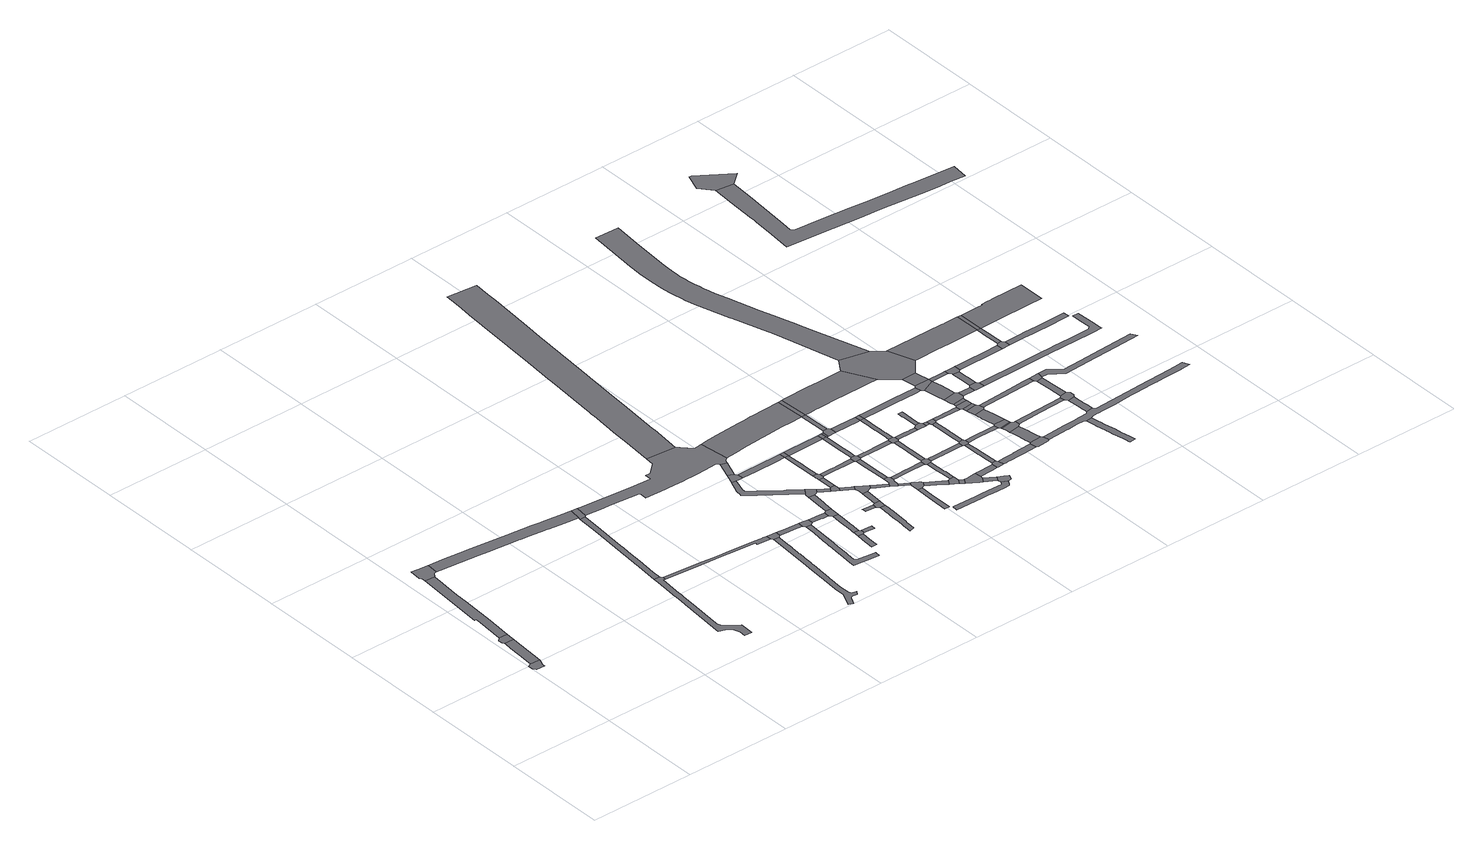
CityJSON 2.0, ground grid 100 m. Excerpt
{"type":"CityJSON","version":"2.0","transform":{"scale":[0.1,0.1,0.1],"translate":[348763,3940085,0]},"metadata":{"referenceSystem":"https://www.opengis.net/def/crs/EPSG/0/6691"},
"CityObjects":{
"road1":{"type":"Road","geometry":[{"type":"MultiSurface","lod":"1","boundaries":[[[0,1,2,3,4,5,6,7]]]}]},
"road2":{"type":"Road","attributes":{"RoadStructureAttribute.sectionType":"1"},"geometry":[{"type":"MultiSurface","lod":"1","boundaries":[[[8,9,10,11,12,13,14,3,2]]]}]},
"road3":{"type":"Road","geometry":[{"type":"MultiSurface","lod":"1","boundaries":[[[15,10,9,16,17,18]]]}]},
"road4":{"type":"Road","attributes":{"RoadStructureAttribute.sectionType":"1"},"geometry":[{"type":"MultiSurface","lod":"1","boundaries":[[[19,20,21,22,17,16,23,24,25,26,27,28]]]}]},
"road5":{"type":"Road","geometry":[{"type":"MultiSurface","lod":"1","boundaries":[[[29,30,31,32,33,34,35,36,19,28]]]}]},
"road6":{"type":"Road","attributes":{"RoadStructureAttribute.sectionType":"1"},"geometry":[{"type":"MultiSurface","lod":"1","boundaries":[[[30,37,38,39,40,41,42,43,44,45,46,47,48,49,50,51,52,53,54,55,56,57,58,59,60,61,62,31]]]}]},
"road7":{"type":"Road","geometry":[{"type":"MultiSurface","lod":"1","boundaries":[[[63,64,65,66,67,68,69,70,71,72,73,74,75,76,77,78,79,80,81,82,83,84,85,86,87,88,89,90,91,92,93,94]]]}]},
"road8":{"type":"Road","attributes":{"RoadStructureAttribute.sectionType":"1"},"geometry":[{"type":"MultiSurface","lod":"1","boundaries":[[[95,96,97,98,99,100,64,63,101,102,103,104,105,106,107,108]]]}]},
"road9":{"type":"Road","geometry":[{"type":"MultiSurface","lod":"1","boundaries":[[[109,110,50,49,95,108]]]}]},
"road10":{"type":"Road","attributes":{"RoadStructureAttribute.sectionType":"1"},"geometry":[{"type":"MultiSurface","lod":"1","boundaries":[[[93,111,112,113,114,115,116,117,118,119,120,121,122,123,124,125,126,127,94]]]}]},
"road11":{"type":"Road","attributes":{"RoadStructureAttribute.sectionType":"1"},"geometry":[{"type":"MultiSurface","lod":"1","boundaries":[[[128,129,130,131,132,133,134,135,136,137,138,139,140,141,142,143,144,145,146,147,148,149,150,151,152,153,154,155,156,157,158,159,160,161,162,163,164,165,166,167,168,169,170,171,172,173,174,175,176,177]]]}]},
"road12":{"type":"Road","geometry":[{"type":"MultiSurface","lod":"1","boundaries":[[[178,120,119,128,177,179]]]}]},
"road13":{"type":"Road","geometry":[{"type":"MultiSurface","lod":"1","boundaries":[[[180,181,182,183,184,185,186,187,188,189,190,191,192,110,109,193,194,195,196,197,198,199,200,201,202,203,204,205,206,207,208,209,210,211,212,213,214]]]}]},
"road14":{"type":"Road","attributes":{"RoadStructureAttribute.sectionType":"1"},"geometry":[{"type":"MultiSurface","lod":"1","boundaries":[[[215,216,217,218,219,178,179]]]}]},
"road15":{"type":"Road","attributes":{"RoadStructureAttribute.sectionType":"1"},"geometry":[{"type":"MultiSurface","lod":"1","boundaries":[[[220,221,222,223,224,225,226,227,228,229,230,231,232,233,234,235,236,237,238,239,240,241,242,243,244,245,246,247,248,249,250]]]}]},
"road16":{"type":"Road","geometry":[{"type":"MultiSurface","lod":"1","boundaries":[[[251,218,217,252,232,231,253,254]]]}]},
"road17":{"type":"Road","attributes":{"RoadStructureAttribute.sectionType":"1"},"geometry":[{"type":"MultiSurface","lod":"1","boundaries":[[[255,256,257,258,259,260,261]]]}]},
"road18":{"type":"Road","attributes":{"RoadStructureAttribute.sectionType":"1"},"geometry":[{"type":"MultiSurface","lod":"1","boundaries":[[[253,262,263,264,265,266,254]]]}]},
"road19":{"type":"Road","geometry":[{"type":"MultiSurface","lod":"1","boundaries":[[[267,268,269,270,258,257,271]]]}]},
"road20":{"type":"Road","attributes":{"RoadStructureAttribute.sectionType":"1"},"geometry":[{"type":"MultiSurface","lod":"1","boundaries":[[[272,273,274,275,270,269,276,277,278,279,280]]]}]},
"road21":{"type":"Road","attributes":{"RoadStructureAttribute.sectionType":"1"},"geometry":[{"type":"MultiSurface","lod":"1","boundaries":[[[281,282,267,271]]]}]},
"road22":{"type":"Road","geometry":[{"type":"MultiSurface","lod":"1","boundaries":[[[283,284,285,286,287,288,289]]]}]},
"road23":{"type":"Road","geometry":[{"type":"MultiSurface","lod":"1","boundaries":[[[290,291,292,293,294,265,264,272,280]]]}]},
"road24":{"type":"Road","attributes":{"RoadStructureAttribute.sectionType":"1"},"geometry":[{"type":"MultiSurface","lod":"1","boundaries":[[[295,296,297,298,299,300,301,302,303,304,305,306,307,308,309,310,311,312,313,314,315,284,283]]]}]},
"road25":{"type":"Road","attributes":{"RoadStructureAttribute.sectionType":"1"},"geometry":[{"type":"MultiSurface","lod":"1","boundaries":[[[210,289,288,211]]]}]},
"road26":{"type":"Road","attributes":{"RoadStructureAttribute.sectionType":"1"},"geometry":[{"type":"MultiSurface","lod":"1","boundaries":[[[316,317,318,319,320,294,293]]]}]},
"road27":{"type":"Road","geometry":[{"type":"MultiSurface","lod":"1","boundaries":[[[321,322,323,307,306,324,319,318,325,326]]]}]},
"road28":{"type":"Road","attributes":{"RoadStructureAttribute.sectionType":"1"},"geometry":[{"type":"MultiSurface","lod":"1","boundaries":[[[327,328,329,330,331,332,333]]]}]},
"road29":{"type":"Road","attributes":{"RoadStructureAttribute.sectionType":"1"},"geometry":[{"type":"MultiSurface","lod":"1","boundaries":[[[334,335,336,337,338,339,340,341,342,343,344,345,346,347,348,349,350,351,352]]]}]},
"road30":{"type":"Road","attributes":{"RoadStructureAttribute.sectionType":"1"},"geometry":[{"type":"MultiSurface","lod":"1","boundaries":[[[353,354,355,321,326]]]}]},
"road31":{"type":"Road","attributes":{"RoadStructureAttribute.sectionType":"1"},"geometry":[{"type":"MultiSurface","lod":"1","boundaries":[[[356,357,358,359,360,287,286,361,362,363]]]}]},
"road32":{"type":"Road","geometry":[{"type":"MultiSurface","lod":"1","boundaries":[[[364,354,353,365,366,367,368,369,370]]]}]},
"road33":{"type":"Road","geometry":[{"type":"MultiSurface","lod":"1","boundaries":[[[351,371,372,373,333,332,352]]]}]},
"road34":{"type":"Road","attributes":{"RoadStructureAttribute.sectionType":"1"},"geometry":[{"type":"MultiSurface","lod":"1","boundaries":[[[374,375,376,364,370]]]}]},
"road35":{"type":"Road","attributes":{"RoadStructureAttribute.sectionType":"1"},"geometry":[{"type":"MultiSurface","lod":"1","boundaries":[[[377,367,366,378,379,380]]]}]},
"road36":{"type":"Road","attributes":{"RoadStructureAttribute.sectionType":"1"},"geometry":[{"type":"MultiSurface","lod":"1","boundaries":[[[381,382,383,373,372,384]]]}]},
"road37":{"type":"Road","geometry":[{"type":"MultiSurface","lod":"1","boundaries":[[[385,386,387,388,375,374,389,390,391]]]}]},
"road38":{"type":"Road","attributes":{"RoadStructureAttribute.sectionType":"1"},"geometry":[{"type":"MultiSurface","lod":"1","boundaries":[[[363,392,393,394,386,385,395,396,397,398]]]}]},
"road39":{"type":"Road","geometry":[{"type":"MultiSurface","lod":"1","boundaries":[[[399,400,401,380,379,402,403,381,384]]]}]},
"road40":{"type":"Road","geometry":[{"type":"MultiSurface","lod":"1","boundaries":[[[404,356,363,398,405]]]}]},
"road41":{"type":"Road","attributes":{"RoadStructureAttribute.sectionType":"1"},"geometry":[{"type":"MultiSurface","lod":"1","boundaries":[[[183,406,407,408,409,410,411,412,413,414,415,416,417,418,419,420,421,422,423,424,425,426,427,428,429,430,431,432,433,434,184]]]}]},
"road42":{"type":"Road","attributes":{"RoadStructureAttribute.sectionType":"1"},"geometry":[{"type":"MultiSurface","lod":"1","boundaries":[[[435,436,437,438,400,399]]]}]},
"road43":{"type":"Road","attributes":{"RoadStructureAttribute.sectionType":"1"},"geometry":[{"type":"MultiSurface","lod":"1","boundaries":[[[390,439,440,441,442,443,444,445,446,447,448,391]]]}]},
"road44":{"type":"Road","geometry":[{"type":"MultiSurface","lod":"1","boundaries":[[[449,450,451,452,453,454,455,456,437,436]]]}]},
"road45":{"type":"Road","attributes":{"RoadStructureAttribute.sectionType":"1"},"geometry":[{"type":"MultiSurface","lod":"1","boundaries":[[[457,458,459,460,461,462,463,464,465]]]}]},
"road46":{"type":"Road","attributes":{"RoadStructureAttribute.sectionType":"1"},"geometry":[{"type":"MultiSurface","lod":"1","boundaries":[[[466,467,468,469,470,471,472,473,474,475,476,477,478,479,480,481,180,214]]]}]},
"road47":{"type":"Road","attributes":{"RoadStructureAttribute.sectionType":"1"},"geometry":[{"type":"MultiSurface","lod":"1","boundaries":[[[482,483,450,449,484]]]}]},
"road48":{"type":"Road","attributes":{"RoadStructureAttribute.sectionType":"1"},"geometry":[{"type":"MultiSurface","lod":"1","boundaries":[[[485,486,487,405,398,488,489,490,491]]]}]},
"road49":{"type":"Road","attributes":{"RoadStructureAttribute.sectionType":"1"},"geometry":[{"type":"MultiSurface","lod":"1","boundaries":[[[454,492,493,494,495,496,497,498,499,500,501,455]]]}]},
"road50":{"type":"Road","geometry":[{"type":"MultiSurface","lod":"1","boundaries":[[[502,503,504,505,506,507,508,509,482,484,510,457,465]]]}]},
"road51":{"type":"Road","geometry":[{"type":"MultiSurface","lod":"1","boundaries":[[[444,511,496,495,512,513,514,515,516,445]]]}]},
"road52":{"type":"Road","attributes":{"RoadStructureAttribute.sectionType":"1"},"geometry":[{"type":"MultiSurface","lod":"1","boundaries":[[[517,518,519,516,515,520,521,522,523,524,525]]]}]},
"road53":{"type":"Road","attributes":{"RoadStructureAttribute.sectionType":"1"},"geometry":[{"type":"MultiSurface","lod":"1","boundaries":[[[526,527,503,502,528,529]]]}]},
"road54":{"type":"Road","attributes":{"RoadStructureAttribute.sectionType":"1"},"geometry":[{"type":"MultiSurface","lod":"1","boundaries":[[[530,531,532,533,534,535,453,452,536,537,538,539,540,541,542]]]}]},
"road55":{"type":"Road","geometry":[{"type":"MultiSurface","lod":"1","boundaries":[[[524,543,485,491,525]]]}]},
"road56":{"type":"Road","attributes":{"RoadStructureAttribute.sectionType":"1"},"geometry":[{"type":"MultiSurface","lod":"1","boundaries":[[[544,545,546,547,548,549,550,551,552,553,554,555,556,557,558]]]}]},
"road57":{"type":"Road","attributes":{"RoadStructureAttribute.sectionType":"1"},"geometry":[{"type":"MultiSurface","lod":"1","boundaries":[[[559,560,543,524]]]}]},
"road58":{"type":"Road","geometry":[{"type":"MultiSurface","lod":"1","boundaries":[[[561,562,563,564,526,529,565]]]}]},
"road59":{"type":"Road","attributes":{"RoadStructureAttribute.sectionType":"1"},"geometry":[{"type":"MultiSurface","lod":"1","boundaries":[[[566,567,568,513,512,569,570,571,572,573]]]}]},
"road60":{"type":"Road","attributes":{"RoadStructureAttribute.sectionType":"1"},"geometry":[{"type":"MultiSurface","lod":"1","boundaries":[[[574,575,576,577,578,561,565]]]}]},
"road61":{"type":"Road","geometry":[{"type":"MultiSurface","lod":"1","boundaries":[[[560,559,579,580,581,582]]]}]},
"road62":{"type":"Road","attributes":{"RoadStructureAttribute.sectionType":"1"},"geometry":[{"type":"MultiSurface","lod":"1","boundaries":[[[583,584,585,586,587,588,589,590,591,592,593,564,563]]]}]},
"road63":{"type":"Road","attributes":{"RoadStructureAttribute.sectionType":"1"},"geometry":[{"type":"MultiSurface","lod":"1","boundaries":[[[581,594,595,474,596,597,582]]]}]},
"road64":{"type":"Road","geometry":[{"type":"MultiSurface","lod":"1","boundaries":[[[598,599,600,601,602,603,604,577,576,605,606,607,608,609]]]}]},
"road65":{"type":"Road","geometry":[{"type":"MultiSurface","lod":"1","boundaries":[[[610,611,530,542,590,589,612,613]]]}]},
"road66":{"type":"Road","geometry":[{"type":"MultiSurface","lod":"1","boundaries":[[[614,475,474,595,615]]]}]},
"road67":{"type":"Road","attributes":{"RoadStructureAttribute.sectionType":"1"},"geometry":[{"type":"MultiSurface","lod":"1","boundaries":[[[616,617,618,619,611,610,620,621,622,623,624,625]]]}]},
"road68":{"type":"Road","attributes":{"RoadStructureAttribute.sectionType":"1"},"geometry":[{"type":"MultiSurface","lod":"1","boundaries":[[[608,626,627,609]]]}]},
"road69":{"type":"Road","attributes":{"RoadStructureAttribute.sectionType":"1"},"geometry":[{"type":"MultiSurface","lod":"1","boundaries":[[[628,629,580,579,630,631,632]]]}]},
"road70":{"type":"Road","geometry":[{"type":"MultiSurface","lod":"1","boundaries":[[[625,624,633,634,635,636,637,638,566,573]]]}]},
"road71":{"type":"Road","geometry":[{"type":"MultiSurface","lod":"1","boundaries":[[[639,627,626,544,558,640,641,642,643,644,645,646,647,648,649,650,651]]]}]},
"road72":{"type":"Road","attributes":{"RoadStructureAttribute.sectionType":"1"},"geometry":[{"type":"MultiSurface","lod":"1","boundaries":[[[652,653,654,655,599,598,656,657]]]}]},
"road73":{"type":"Road","attributes":{"RoadStructureAttribute.sectionType":"1"},"geometry":[{"type":"MultiSurface","lod":"1","boundaries":[[[636,658,659,660,661,662,663,631,664,665,666,667,668,669,670,637]]]}]},
"road74":{"type":"Road","attributes":{"RoadStructureAttribute.sectionType":"1"},"geometry":[{"type":"MultiSurface","lod":"1","boundaries":[[[612,671,672,673,674,675,676,677,678,679,680,681,682,683,684,685,613]]]}]},
"road75":{"type":"Road","geometry":[{"type":"MultiSurface","lod":"1","boundaries":[[[663,686,687,632,631]]]}]},
"road76":{"type":"Road","attributes":{"RoadStructureAttribute.sectionType":"1"},"geometry":[{"type":"MultiSurface","lod":"1","boundaries":[[[634,688,689,690,691,692,693,694,695,635]]]}]},
"road77":{"type":"Road","geometry":[{"type":"MultiSurface","lod":"1","boundaries":[[[696,697,698,699,700,701,652,657]]]}]},
"road78":{"type":"Road","attributes":{"RoadStructureAttribute.sectionType":"1"},"geometry":[{"type":"MultiSurface","lod":"1","boundaries":[[[702,703,704,705,706,707,708,709,710,711,700,699]]]}]},
"road79":{"type":"Road","geometry":[{"type":"MultiSurface","lod":"1","boundaries":[[[712,713,714,715,679,678,716,706,705,717]]]}]},
"road80":{"type":"Road","geometry":[{"type":"MultiSurface","lod":"1","boundaries":[[[718,719,720,692,691,721]]]}]},
"road81":{"type":"Road","attributes":{"RoadStructureAttribute.sectionType":"1"},"geometry":[{"type":"MultiSurface","lod":"1","boundaries":[[[722,723,724,725,614,615,726,727,728,729,730,731,732]]]}]},
"road82":{"type":"Road","attributes":{"RoadStructureAttribute.sectionType":"1"},"geometry":[{"type":"MultiSurface","lod":"1","boundaries":[[[733,734,735,736,737,738,739,720,719]]]}]},
"road83":{"type":"Road","attributes":{"RoadStructureAttribute.sectionType":"1"},"geometry":[{"type":"MultiSurface","lod":"1","boundaries":[[[714,740,741,742,743,744,745,746,747,748,749,750,751,752,753,754,715]]]}]},
"road84":{"type":"Road","attributes":{"RoadStructureAttribute.sectionType":"1"},"geometry":[{"type":"MultiSurface","lod":"1","boundaries":[[[755,718,721,756,757]]]}]},
"road85":{"type":"Road","attributes":{"RoadStructureAttribute.sectionType":"1"},"geometry":[{"type":"MultiSurface","lod":"1","boundaries":[[[697,758,759,760,761,762,763,764,765,766,767,768,698]]]}]},
"road86":{"type":"Road","geometry":[{"type":"MultiSurface","lod":"1","boundaries":[[[769,746,745,770,771,772,773,774,755,757]]]}]},
"road87":{"type":"Road","attributes":{"RoadStructureAttribute.sectionType":"1"},"geometry":[{"type":"MultiSurface","lod":"1","boundaries":[[[775,776,777,778,779,780,686,663,781,782,783,784]]]}]},
"road88":{"type":"Road","attributes":{"RoadStructureAttribute.sectionType":"1"},"geometry":[{"type":"MultiSurface","lod":"1","boundaries":[[[785,786,787,788,789,790,791,792,793,794,795,712,717]]]}]},
"road89":{"type":"Road","attributes":{"RoadStructureAttribute.sectionType":"1"},"geometry":[{"type":"MultiSurface","lod":"1","boundaries":[[[796,797,798,799,800,801,802,803,804,805,806,771,770]]]}]},
"road90":{"type":"Road","geometry":[{"type":"MultiSurface","lod":"1","boundaries":[[[807,808,809,810,764,763,811,812,813]]]}]},
"road91":{"type":"Road","attributes":{"RoadStructureAttribute.sectionType":"1"},"geometry":[{"type":"MultiSurface","lod":"1","boundaries":[[[809,814,815,816,817,818,819,820,821,822,823,824,825,826,810]]]}]},
"road92":{"type":"Road","geometry":[{"type":"MultiSurface","lod":"1","boundaries":[[[791,790,827,828,829,830]]]}]},
"road93":{"type":"Road","attributes":{"RoadStructureAttribute.sectionType":"1"},"geometry":[{"type":"MultiSurface","lod":"1","boundaries":[[[828,827,831,832]]]}]},
"road94":{"type":"Road","geometry":[{"type":"MultiSurface","lod":"1","boundaries":[[[831,833,818,817,834,835,836,837,832]]]}]},
"road95":{"type":"Road","attributes":{"RoadStructureAttribute.sectionType":"1"},"geometry":[{"type":"MultiSurface","lod":"1","boundaries":[[[838,839,840,830,829,841,842,843]]]}]},
"road96":{"type":"Road","geometry":[{"type":"MultiSurface","lod":"1","boundaries":[[[842,844,845,846,847,843]]]}]},
"road97":{"type":"Road","attributes":{"RoadStructureAttribute.sectionType":"1"},"geometry":[{"type":"MultiSurface","lod":"1","boundaries":[[[848,849,800,799,850,851,852]]]}]},
"road98":{"type":"Road","geometry":[{"type":"MultiSurface","lod":"1","boundaries":[[[851,847,846,852]]]}]},
"road99":{"type":"Road","attributes":{"RoadStructureAttribute.sectionType":"1"},"geometry":[{"type":"MultiSurface","lod":"1","boundaries":[[[848,853,854,849]]]}]},
"road100":{"type":"Road","geometry":[{"type":"MultiSurface","lod":"1","boundaries":[[[855,856,857,858,859,854,853,860]]]}]},
"road101":{"type":"Road","attributes":{"RoadStructureAttribute.sectionType":"1"},"geometry":[{"type":"MultiSurface","lod":"1","boundaries":[[[861,862,858,857,863,864,865,866]]]}]},
"road102":{"type":"Road","geometry":[{"type":"MultiSurface","lod":"1","boundaries":[[[861,866,867,868,775,784]]]}]},
"road103":{"type":"Road","geometry":[{"type":"MultiSurface","lod":"1","boundaries":[[[869,870,871,872,873,874,875,722,732]]]}]},
"road104":{"type":"Road","attributes":{"RoadStructureAttribute.sectionType":"1"},"geometry":[{"type":"MultiSurface","lod":"1","boundaries":[[[876,868,867,877,870,869]]]}]},
"road105":{"type":"Road","attributes":{"RoadStructureAttribute.sectionType":"1"},"geometry":[{"type":"MultiSurface","lod":"1","boundaries":[[[878,879,880,855,860]]]}]},
"road106":{"type":"Road","attributes":{"RoadStructureAttribute.sectionType":"1"},"geometry":[{"type":"MultiSurface","lod":"1","boundaries":[[[881,882,883,867,866]]]}]},
"road107":{"type":"Road","attributes":{"RoadStructureAttribute.sectionType":"1"},"geometry":[{"type":"MultiSurface","lod":"1","boundaries":[[[884,835,834,885,886,887]]]}]},
"road108":{"type":"Road","attributes":{"RoadStructureAttribute.sectionType":"1"},"geometry":[{"type":"MultiSurface","lod":"1","boundaries":[[[888,889,890,891,892,893,894,895,896,897,898,899,900,901,902,903,904,905,906,907,908,875,874,909,910,911,912,913,914,915,916,917,918,919,920,921,922,923,924,925,926,927,928,929,930,931,932,933,934,935,936,937,938,939]]]}]},
"road109":{"type":"Road","geometry":[{"type":"MultiSurface","lod":"1","boundaries":[[[940,941,879,878,942,943,944]]]}]},
"road110":{"type":"Road","attributes":{"RoadStructureAttribute.sectionType":"1"},"geometry":[{"type":"MultiSurface","lod":"1","boundaries":[[[945,941,940,946,947,948,949]]]}]},
"road111":{"type":"Road","attributes":{"RoadStructureAttribute.sectionType":"1"},"geometry":[{"type":"MultiSurface","lod":"1","boundaries":[[[950,951,952,953,954,955,956,957,845,844]]]}]},
"road112":{"type":"Road","attributes":{"RoadStructureAttribute.sectionType":"1"},"geometry":[{"type":"MultiSurface","lod":"1","boundaries":[[[958,959,960,961,962,963,964,965,966,967,968,969,970,971,972,973,974,975,976,977,978,979,980,981,982,983,984,985]]]}]},
"road113":{"type":"Road","geometry":[{"type":"MultiSurface","lod":"1","boundaries":[[[948,986,987,988,989,882,881,990,949]]]}]},
"road114":{"type":"Road","geometry":[{"type":"MultiSurface","lod":"1","boundaries":[[[991,992,993,994,995,996,997,998,999]]]}]},
"road115":{"type":"Road","geometry":[{"type":"MultiSurface","lod":"1","boundaries":[[[887,886,994,993,1000,1001,1002,1003,1004,1005]]]}]},
"road116":{"type":"Road","attributes":{"RoadStructureAttribute.sectionType":"1"},"geometry":[{"type":"MultiSurface","lod":"1","boundaries":[[[1006,1007,1008,1009,1010,1005,1004]]]}]},
"road117":{"type":"Road","attributes":{"RoadStructureAttribute.sectionType":"1"},"geometry":[{"type":"MultiSurface","lod":"1","boundaries":[[[1011,1012,1013,1014,872,871,1015,1016,1017,1018]]]}]},
"road118":{"type":"Road","attributes":{"RoadStructureAttribute.sectionType":"1"},"geometry":[{"type":"MultiSurface","lod":"1","boundaries":[[[1019,1020,1021,987,986,1022,1023,1024]]]}]},
"road119":{"type":"Road","geometry":[{"type":"MultiSurface","lod":"1","boundaries":[[[1025,954,953,1009,1008,1026]]]}]},
"road120":{"type":"Road","attributes":{"RoadStructureAttribute.sectionType":"1"},"geometry":[{"type":"MultiSurface","lod":"1","boundaries":[[[998,1027,1028,1029,1030,1031,1032,1033,807,813,1034,1035,1036,1037,1038,1039,1040,958,985,1041,1042,1043,1044,1045,1046,1047,1048,1049,1050,1051,1052,1053,1054,1055,1056,1057,1058,1059,1060,1061,1062,1063,1064,1065,1066,1067,999]]]}]},
"road121":{"type":"Road","geometry":[{"type":"MultiSurface","lod":"1","boundaries":[[[1068,1069,1024,1023,1070,1071]]]}]},
"road122":{"type":"Road","attributes":{"RoadStructureAttribute.sectionType":"1"},"geometry":[{"type":"MultiSurface","lod":"1","boundaries":[[[1018,1072,1073,1069,1068,1074,1075,1076]]]}]},
"road123":{"type":"Road","attributes":{"RoadStructureAttribute.sectionType":"1"},"geometry":[{"type":"MultiSurface","lod":"1","boundaries":[[[943,1077,1078,1079,1080,1081,1082,1083,1084,1085,1086,1087,1088,1089,1090,1091,1092,1093,1094,1095,1096,1097,1098,1099,1100,1101,1102,944]]]}]},
"road124":{"type":"Road","geometry":[{"type":"MultiSurface","lod":"1","boundaries":[[[1011,1018,1076,1103]]]}]},
"road125":{"type":"Road","attributes":{"RoadStructureAttribute.sectionType":"1"},"geometry":[{"type":"MultiSurface","lod":"1","boundaries":[[[1104,1105,1106,1107,1108,1109,1110,1111,1112,1113,1114,1025,1026]]]}]},
"road126":{"type":"Road","attributes":{"RoadStructureAttribute.sectionType":"1"},"geometry":[{"type":"MultiSurface","lod":"1","boundaries":[[[1070,1115,1116,1117,1118,1119,1120,1121,1122,1123,1124,1071]]]}]},
"road127":{"type":"Road","attributes":{"RoadStructureAttribute.sectionType":"1"},"geometry":[{"type":"MultiSurface","lod":"1","boundaries":[[[1125,1126,1127,1128,1129,1130,1131,1103,1076,1132,1133,1134,1135,1136]]]}]},
"road128":{"type":"Road","geometry":[{"type":"MultiSurface","lod":"1","boundaries":[[[1137,1138,1139,1140,1141,1142]]]}]},
"road129":{"type":"Road","attributes":{"RoadStructureAttribute.sectionType":"1"},"geometry":[{"type":"MultiSurface","lod":"1","boundaries":[[[1143,1144,1145,1146,1147,1148,1149,1150,1151,1152,1153,1154,1155,1156,1157,1158,1159,1160,1161,1162,1163,1164,1165,1166,1167,1168,1169,1170,1171,1172,1173,1140,1139]]]}]}
},
"vertices":[
[107,950,0],[115,967,0],[129,1010,0],[37,1014,0],[6,998,0],[4,948,0],[23,924,0],[105,918,0],
[158,1361,0],[158,1364,0],[68,1372,0],[66,1353,0],[61,1286,0],[46,1112,0],[41,1065,0],
[55,1385,0],[165,1453,0],[85,1459,0],[52,1427,0],
[148,2453,0],[92,1774,0],[112,1774,0],[108,1722,0],[185,1691,0],[213,2025,0],[217,2141,0],[240,2414,0],[242,2437,0],[243,2445,0],
[276,2490,0],[300,2494,0],[311,2605,0],[309,2605,0],[215,2615,0],[147,2622,0],[135,2508,0],[151,2489,0],
[338,2490,0],[706,2451,0],[811,2439,0],[908,2429,0],[1034,2415,0],[1107,2408,0],[1111,2407,0],[1196,2399,0],[1302,2386,0],[1363,2377,0],[1383,2374,0],[1522,2357,0],[1660,2341,0],[1679,2454,0],[1663,2455,0],[1601,2462,0],[1474,2477,0],[1398,2485,0],[1373,2488,0],[1306,2499,0],[1069,2526,0],[881,2548,0],[688,2567,0],[678,2568,0],[452,2591,0],[360,2600,0],
[1616,1285,0],[1565,1289,0],[1561,1238,0],[1546,1075,0],[1541,1024,0],[1537,979,0],[1530,910,0],[1525,857,0],[1486,465,0],[1482,415,0],[1480,395,0],[1555,371,0],[1586,347,0],[1596,317,0],[1609,279,0],[1605,219,0],[1679,215,0],[1686,347,0],[1667,350,0],[1647,367,0],[1590,414,0],[1554,444,0],[1539,482,0],[1541,503,0],[1575,853,0],[1585,956,0],[1587,978,0],[1594,1050,0],[1595,1062,0],[1612,1234,0],[1632,1232,0],[1635,1262,0],
[1659,2319,0],[1639,2106,0],[1616,1833,0],[1591,1567,0],[1590,1554,0],[1589,1541,0],[1617,1303,0],[1624,1378,0],[1641,1563,0],[1652,1684,0],[1661,1784,0],[1665,1828,0],[1690,2100,0],[1710,2315,0],
[1727,2335,0],[1738,2448,0],
[1983,1202,0],[2208,1182,0],[2247,1179,0],[2258,1178,0],[2514,1156,0],[2512,1134,0],[2524,1133,0],[2632,1124,0],[2639,1123,0],[2644,1173,0],[2608,1176,0],[2593,1177,0],[2529,1184,0],[2260,1207,0],[2216,1211,0],[2156,1216,0],[1986,1231,0],
[2658,1102,0],[2655,1075,0],[2640,899,0],[2628,763,0],[2619,656,0],[2611,570,0],[2599,430,0],[2599,422,0],[2596,402,0],[2581,253,0],[2582,154,0],[2544,71,0],[2520,20,0],[2562,0,0],[2575,26,0],[2592,59,0],[2598,70,0],[2601,75,0],[2626,85,0],[2668,78,0],[2691,112,0],[2645,120,0],[2632,152,0],[2632,249,0],[2647,401,0],[2653,468,0],[2654,479,0],[2655,486,0],[2656,500,0],[2658,519,0],[2659,536,0],[2667,621,0],[2669,642,0],[2669,643,0],[2671,663,0],[2678,743,0],[2678,750,0],[2679,759,0],[2684,807,0],[2685,824,0],[2686,838,0],[2687,845,0],[2694,917,0],[2694,920,0],[2695,932,0],[2695,938,0],[2697,965,0],[2698,985,0],[2704,1047,0],[2708,1096,0],
[2736,1165,0],[2732,1115,0],
[3081,2502,0],[3003,2494,0],[2918,2579,0],[2894,2603,0],[2615,2628,0],[2607,2542,0],[2502,2449,0],[2458,2450,0],[2456,2386,0],[2259,2401,0],[1997,2424,0],[1936,2430,0],[1779,2444,0],[1874,2322,0],[1988,2312,0],[2247,2285,0],[2259,2283,0],[2256,2251,0],[2252,2211,0],[2447,2201,0],[2468,2200,0],[2547,2199,0],[2584,2199,0],[2628,2198,0],[2680,2199,0],[2709,2199,0],[2714,2199,0],[2789,2201,0],[2869,2204,0],[2995,2212,0],[3014,2186,0],[3068,2166,0],[3070,2171,0],[3082,2203,0],[3109,2222,0],
[2820,1107,0],[2873,1103,0],[2951,1095,0],[2955,1145,0],[2827,1157,0],
[3150,437,0],[3076,444,0],[3059,446,0],[2984,453,0],[2965,477,0],[2973,562,0],[2975,582,0],[2986,698,0],[2991,756,0],[2998,833,0],[3010,965,0],[3019,1067,0],[2969,1072,0],[2961,962,0],[2960,954,0],[2949,840,0],[2948,831,0],[2942,775,0],[2941,755,0],[2937,712,0],[2936,704,0],[2928,615,0],[2925,587,0],[2913,463,0],[2913,462,0],[2908,409,0],[2997,401,0],[3048,396,0],[3124,389,0],[3155,386,0],[3160,436,0],
[2989,1142,0],[2962,1081,0],[3044,1086,0],[3048,1136,0],
[3243,586,0],[3245,613,0],[3252,699,0],[3203,703,0],[3198,640,0],[3188,519,0],[3238,515,0],
[3128,1079,0],[3151,1076,0],[3203,1072,0],[3209,1121,0],[3159,1126,0],
[3275,747,0],[3267,748,0],[3257,761,0],[3207,764,0],[3272,709,0],
[3228,1042,0],[3222,959,0],[3210,806,0],[3208,776,0],[3263,828,0],[3265,846,0],[3265,856,0],[3272,958,0],[3278,1037,0],
[3373,699,0],[3379,740,0],
[2920,1937,0],[2960,1923,0],[2982,1923,0],[3027,1923,0],[3027,1984,0],[3008,2009,0],[2955,2029,0],
[3282,1078,0],[3282,1085,0],[3283,1101,0],[3287,1135,0],[3233,1141,0],
[2917,1929,0],[2901,1893,0],[2866,1809,0],[2862,1753,0],[2855,1744,0],[2902,1708,0],[2920,1694,0],[2957,1665,0],[3058,1587,0],[3159,1510,0],[3214,1468,0],[3262,1431,0],[3299,1479,0],[3225,1536,0],[3185,1567,0],[3169,1579,0],[2998,1711,0],[2922,1769,0],[2918,1801,0],[2944,1877,0],[2956,1913,0],
[3295,1222,0],[3298,1241,0],[3311,1369,0],[3256,1375,0],[3240,1211,0],
[3374,1423,0],[3307,1473,0],[3301,1477,0],[3261,1418,0],[3327,1377,0],[3348,1387,0],
[3485,968,0],[3473,969,0],[3471,969,0],[3472,967,0],[3474,929,0],[3574,922,0],[3579,961,0],
[3595,841,0],[3594,823,0],[3594,819,0],[3586,719,0],[3585,701,0],[3581,650,0],[3576,585,0],[3575,576,0],[3568,490,0],[3620,505,0],[3626,582,0],[3627,600,0],[3629,620,0],[3631,646,0],[3644,810,0],[3645,824,0],[3646,844,0],[3649,893,0],[3598,897,0],
[3445,1326,0],[3466,1359,0],[3429,1383,0],
[3470,1989,0],[3427,1988,0],[3274,1987,0],[3210,1987,0],[3151,1986,0],[3161,1925,0],[3388,1927,0],[3470,1928,0],
[3479,1368,0],[3481,1303,0],[3503,1288,0],[3525,1322,0],[3522,1350,0],[3522,1353,0],[3521,1369,0],
[3654,954,0],[3655,968,0],[3603,972,0],
[3518,1510,0],[3477,1509,0],[3477,1492,0],
[3611,1267,0],[3525,1275,0],[3607,1223,0],[3628,1257,0],
[3617,1135,0],[3611,1067,0],[3610,1053,0],[3667,1131,0],
[3517,1581,0],[3476,1580,0],[3476,1549,0],[3477,1533,0],[3522,1514,0],[3531,1525,0],[3528,1565,0],
[3473,1734,0],[3475,1642,0],[3476,1586,0],[3517,1586,0],[3514,1737,0],[3514,1752,0],[3510,1928,0],
[3715,1156,0],[3736,1190,0],[3646,1245,0],[3615,1195,0],[3620,1177,0],
[3491,1989,0],[3510,1989,0],
[2924,2895,0],[2926,2927,0],[2962,3325,0],[2978,3493,0],[2982,3533,0],[3000,3722,0],[3019,3917,0],[3075,4502,0],[3092,4680,0],[3107,4838,0],[3132,5111,0],[3141,5217,0],[3156,5376,0],[2872,5403,0],[2857,5244,0],[2843,5094,0],[2814,4769,0],[2799,4606,0],[2792,4520,0],[2789,4494,0],[2769,4276,0],[2738,3964,0],[2737,3944,0],[2688,3422,0],[2685,3388,0],[2682,3358,0],[2670,3227,0],[2653,3049,0],[2642,2931,0],
[3754,1131,0],[3845,1073,0],[3868,1108,0],[3746,1183,0],
[3658,1527,0],[3696,1527,0],[3698,1527,0],[3708,1527,0],[3765,1528,0],[3859,1530,0],[3858,1571,0],[3706,1567,0],[3697,1567,0],[3635,1566,0],
[3905,1035,0],[3922,1061,0],[3924,1117,0],[3933,1129,0],[3933,1170,0],[3919,1184,0],[3879,1184,0],[3879,1115,0],
[3988,890,0],[3985,722,0],[3984,702,0],[3981,551,0],[4026,550,0],[4026,551,0],[4028,710,0],[4029,773,0],[4031,889,0],
[3215,2232,0],[3346,2244,0],[3478,2255,0],[3487,2256,0],[3527,2258,0],[3679,2268,0],[3739,2272,0],[3820,2275,0],[3945,2281,0],[3932,2559,0],[3651,2547,0],[3636,2546,0],[3560,2540,0],[3494,2536,0],[3262,2517,0],[3134,2507,0],
[4007,1008,0],[3926,1059,0],[3990,981,0],
[3869,1994,0],[3715,1992,0],[3575,1990,0],[3605,1929,0],[3692,1930,0],[3810,1932,0],[3869,1933,0],
[3919,1202,0],[3916,1354,0],[3916,1358,0],[3914,1518,0],[3874,1518,0],[3875,1398,0],[3876,1359,0],[3876,1358,0],[3876,1348,0],[3878,1235,0],
[4061,905,0],[4089,947,0],[4082,952,0],[4082,959,0],[4069,968,0],[4019,1001,0],[4017,1002,0],[4008,1008,0],[3989,906,0],
[3870,1521,0],[3929,1531,0],[3927,1572,0],[3922,1577,0],[3914,1586,0],[3874,1584,0],
[3870,1894,0],[3872,1752,0],[3873,1750,0],[3914,1661,0],[3913,1750,0],[3912,1752,0],[3910,1869,0],[3909,1933,0],[3869,1932,0],
[4260,835,0],[4173,892,0],[4191,818,0],[4231,791,0],
[4263,1175,0],[4120,1172,0],[4104,1172,0],[4102,1172,0],[4012,1170,0],[3959,1170,0],[3972,1129,0],[4009,1130,0],[4126,1132,0],[4147,1132,0],[4208,1133,0],[4258,1134,0],[4264,1134,0],
[3908,1995,0],
[4570,546,0],[4549,518,0],[4423,520,0],[4336,522,0],[4282,523,0],[4054,527,0],[4049,527,0],[4046,477,0],[4302,472,0],[4376,471,0],[4414,470,0],[4538,468,0],[4588,467,0],[4600,486,0],[4622,521,0],
[3928,1933,0],[3928,1995,0],
[4327,791,0],[4327,802,0],[4326,847,0],[4286,845,0],[4298,746,0],
[4257,1576,0],[4096,1573,0],[4093,1573,0],[4064,1533,0],[4093,1533,0],[4097,1533,0],[4098,1533,0],[4259,1535,0],
[4306,741,0],[4309,739,0],[4338,720,0],[4367,764,0],[4342,781,0],
[4011,1934,0],[4010,1996,0],[3988,2017,0],[3948,2017,0],
[4324,901,0],[4323,946,0],[4323,955,0],[4321,990,0],[4320,1028,0],[4320,1037,0],[4318,1123,0],[4278,1120,0],[4281,997,0],[4283,946,0],[4286,851,0],
[3987,2131,0],[3985,2281,0],[3947,2130,0],[3947,2127,0],
[4492,712,0],[4488,772,0],[4468,771,0],[4449,770,0],[4439,769,0],[4401,766,0],[4380,766,0],[4437,655,0],[4442,652,0],[4446,649,0],[4460,641,0],[4488,688,0],
[4318,1189,0],[4276,1190,0],[4334,1136,0],[4333,1176,0],
[3972,2561,0],[3985,2282,0],
[4272,1500,0],[4274,1370,0],[4274,1355,0],[4276,1214,0],[4318,1190,0],[4314,1356,0],[4314,1378,0],[4313,1441,0],[4312,1521,0],[4271,1521,0],
[4562,579,0],[4591,626,0],
[4098,1997,0],[4045,1997,0],[4251,1937,0],[4267,1937,0],[4267,1999,0],
[4320,1530,0],[4326,1536,0],[4327,1577,0],[4312,1589,0],[4272,1589,0],[4265,1583,0],
[4642,595,0],[4625,522,0],[4628,523,0],[4631,524,0],[4634,525,0],[4637,526,0],[4640,526,0],[4643,527,0],[4646,527,0],[4650,527,0],[4653,527,0],[4656,527,0],[4680,576,0],
[4673,782,0],[4657,782,0],[4508,774,0],[4506,773,0],[4619,719,0],[4677,723,0],
[4311,1669,0],[4311,1683,0],[4310,1754,0],[4310,1757,0],[4309,1859,0],[4308,1938,0],[4269,1873,0],[4269,1814,0],[4270,1757,0],[4270,1752,0],[4270,1749,0],[4271,1677,0],[4272,1648,0],
[4407,1137,0],[4465,1138,0],[4495,1138,0],[4496,1138,0],[4498,1138,0],[4614,1140,0],[4661,1140,0],[4664,1140,0],[4667,1181,0],[4662,1181,0],[4498,1178,0],[4497,1178,0],[4458,1177,0],[4396,1176,0],[4359,1176,0],
[4307,2000,0],[4306,2000,0],
[4460,1538,0],[4490,1539,0],[4493,1539,0],[4533,1539,0],[4533,1578,0],[4491,1579,0],[4481,1578,0],[4430,1578,0],
[4695,724,0],[4747,727,0],[4739,786,0],[4726,801,0],[4686,798,0],[4680,790,0],
[4721,962,0],[4721,981,0],[4720,1018,0],[4718,1129,0],[4678,1127,0],[4680,1009,0],[4681,962,0],[4681,961,0],[4680,941,0],[4682,885,0],
[4731,1182,0],[4719,1194,0],[4717,1196,0],[4678,1197,0],[4667,1137,0],[4733,1142,0],
[4622,1580,0],[4603,1606,0],[4562,1599,0],[4622,1540,0],
[4602,2574,0],[4365,2569,0],[4252,2567,0],[4000,2562,0],[4041,2283,0],[4095,2285,0],[4134,2286,0],[4363,2289,0],[4368,2289,0],[4635,2292,0],[4745,2294,0],
[4603,1632,0],[4603,1760,0],[4603,1767,0],[4602,1815,0],[4559,1812,0],[4560,1760,0],[4560,1753,0],
[4714,1340,0],[4714,1352,0],[4714,1359,0],[4714,1365,0],[4714,1383,0],[4712,1525,0],[4673,1520,0],[4673,1498,0],[4674,1441,0],[4675,1414,0],[4674,1383,0],[4674,1378,0],[4674,1364,0],[4675,1358,0],[4677,1254,0],
[4662,1580,0],[4640,1540,0],[4662,1540,0],
[4775,729,0],[4799,730,0],[4836,732,0],[4908,736,0],[4961,738,0],[5105,746,0],[5092,806,0],[4907,795,0],[4906,795,0],[4902,795,0],[4806,790,0],
[4666,1531,0],[4724,1540,0],[4723,1580,0],[4695,1580,0],[4673,1580,0],[4672,1580,0],
[4899,2005,0],[4791,2005,0],[4670,2005,0],[4572,2003,0],[4488,2001,0],[4362,2000,0],[4475,1940,0],[4634,1942,0],[4864,1946,0],[4911,1946,0],
[4735,1142,0],[4822,1144,0],[4888,1145,0],[4897,1146,0],[4901,1146,0],[5044,1149,0],[5036,1188,0],[4901,1186,0],[4895,1186,0],[4884,1185,0],[4810,1184,0],
[4847,1542,0],[4881,1542,0],[4892,1542,0],[4979,1543,0],[4974,1583,0],[4948,1583,0],[4890,1582,0],[4851,1581,0],[4842,1581,0],[4802,1580,0],[4747,1580,0],
[5234,817,0],[5225,824,0],[5219,829,0],[5109,822,0],[5121,734,0],[5231,745,0],[5247,757,0],
[5210,882,0],[5202,935,0],[5198,965,0],[5183,1057,0],[5076,1039,0],[5081,1011,0],[5082,1007,0],[5083,1000,0],[5087,966,0],[5092,937,0],[5101,870,0],[5105,844,0],[5108,826,0],
[5060,1135,0],[5168,1149,0],[5161,1206,0],[5050,1203,0],
[5062,1123,0],[5169,1140,0],
[5071,1073,0],[5209,1081,0],[5207,1126,0],[5197,1125,0],[5174,1138,0],
[5025,1367,0],[5029,1342,0],[5029,1337,0],[5140,1330,0],[5126,1420,0],[5019,1403,0],
[5142,1444,0],[5133,1488,0],[5112,1508,0],[5005,1492,0],
[5103,1607,0],[4989,1599,0],[4983,1543,0],[4999,1532,0],[5107,1548,0],
[5100,1645,0],[4984,1626,0],
[5117,1726,0],[5098,1743,0],[5095,1747,0],[4968,1726,0],[4979,1655,0],[5121,1668,0],
[4935,1927,0],[4956,1802,0],[5088,1839,0],[5087,1850,0],[5080,1896,0],[5066,1987,0],
[5061,2027,0],[4918,2027,0],
[4897,2164,0],[5038,2170,0],[5148,2300,0],[5064,2549,0],[5024,2579,0],[4952,2632,0],[4683,2693,0],
[4898,2152,0],[5040,2156,0],
[5238,1669,0],[5237,1729,0],[5231,1729,0],
[5233,1990,0],[5233,2030,0],[5191,2029,0],
[5446,1138,0],[5450,1093,0],[5699,1105,0],[5696,1150,0],
[4312,5268,0],[4286,4988,0],[4267,4786,0],[4260,4695,0],[4257,4638,0],[4256,4581,0],[4256,4523,0],[4261,4411,0],[4264,4353,0],[4265,4342,0],[4270,4296,0],[4277,4239,0],[4286,4184,0],[4296,4126,0],[4307,4075,0],[4316,4044,0],[4409,3713,0],[4409,3712,0],[4413,3698,0],[4489,3450,0],[4531,3312,0],[4934,2693,0],[4804,3142,0],[4776,3237,0],[4775,3240,0],[4745,3343,0],[4725,3406,0],[4701,3480,0],[4690,3518,0],[4654,3646,0],[4570,3943,0],[4537,4058,0],[4534,4069,0],[4524,4111,0],[4524,4113,0],[4512,4169,0],[4503,4220,0],[4495,4270,0],[4488,4321,0],[4484,4371,0],[4480,4423,0],[4478,4475,0],[4478,4524,0],[4478,4531,0],[4480,4576,0],[4483,4627,0],[4486,4660,0],[4491,4721,0],[4492,4729,0],[4502,4834,0],[4514,4967,0],[4542,5258,0],
[5318,1752,0],[5258,1751,0],[5258,1669,0],[5340,1671,0],[5339,1731,0],
[5256,1862,0],[5316,1855,0],[5316,1862,0],[5315,1950,0],[5255,1959,0],
[5177,1445,0],[5358,1453,0],[5572,1463,0],[5687,1468,0],[5684,1520,0],[5619,1517,0],[5468,1508,0],[5336,1500,0],
[5646,764,0],[5659,689,0],[5664,653,0],[5664,652,0],[5670,617,0],[5678,561,0],[5680,553,0],[5684,527,0],[5692,481,0],[5692,480,0],[5699,440,0],[5699,436,0],[5700,430,0],[5712,365,0],[5718,326,0],[5719,324,0],[5720,311,0],[5780,320,0],[5773,364,0],[5772,373,0],[5760,440,0],[5758,453,0],[5746,529,0],[5735,599,0],[5728,636,0],[5719,684,0],[5719,686,0],[5706,772,0],
[5336,1971,0],[5335,2031,0],[5318,2031,0],[5277,2030,0],[5255,1969,0],
[5796,942,0],[5794,977,0],[5789,1084,0],[5724,1075,0],[5724,1073,0],[5729,974,0],[5731,938,0],[5735,868,0],[5799,874,0],
[5801,1105,0],[5803,1108,0],[5808,1108,0],[5804,1154,0],[5783,1179,0],[5719,1170,0],
[5781,1207,0],[5776,1297,0],[5765,1456,0],[5705,1447,0],[5712,1297,0],
[5803,2551,0],[5677,2550,0],[5670,2550,0],[5639,2550,0],[5186,2300,0],[5384,2303,0],[5510,2305,0],[5805,2309,0],
[5641,2035,0],[5487,2033,0],[5383,2032,0],[5733,1977,0],[5788,1978,0],[5787,2038,0],
[5782,1526,0],[5773,1470,0],
[5720,851,0],[5714,844,0],[5631,839,0],[5579,836,0],[5466,830,0],[5368,825,0],[5259,818,0],[5335,763,0],[5445,769,0],[5458,770,0],[5468,771,0],[5553,775,0],[5633,779,0],[5634,777,0],[5722,784,0],[5780,788,0],[5796,788,0],[5843,791,0],[5850,792,0],[5853,792,0],[5963,797,0],[6049,802,0],[6068,803,0],[6158,809,0],[6210,812,0],[6294,817,0],[6365,820,0],[6409,821,0],[6435,823,0],[6443,824,0],[6545,828,0],[6695,835,0],[6696,835,0],[6714,837,0],[6789,841,0],[6791,841,0],[6763,900,0],[6626,893,0],[6290,875,0],[6232,872,0],[5819,850,0],
[5848,2060,0],[5808,2059,0],[5870,1979,0],[5869,2039,0],
[5806,2186,0],[5807,2172,0],[5846,2173,0],[5846,2201,0],[5845,2310,0],
[5467,1672,0],[5540,1673,0],[5569,1674,0],[5758,1677,0],[5991,1680,0],[6021,1680,0],[6023,1680,0],[6177,1682,0],[6311,1684,0],[6462,1686,0],[6472,1687,0],[6505,1687,0],[6575,1688,0],[6584,1688,0],[6584,1692,0],[6581,1784,0],[6575,1967,0],[6515,1967,0],[6518,1872,0],[6521,1769,0],[6501,1747,0],[6295,1744,0],[6128,1742,0],[6091,1741,0],[5988,1740,0],[5811,1737,0],
[5843,2551,0],
[5830,1469,0],[5954,1383,0],[6191,1395,0],[6285,1399,0],[6503,1410,0],[6737,1421,0],[6705,1478,0],[6303,1455,0],[6161,1446,0],[5974,1436,0],[5871,1528,0],
[6017,1981,0],[6121,1982,0],[6227,1984,0],[6231,1984,0],[6493,1987,0],[6492,2047,0],[6342,2045,0],[6215,2044,0],[6066,2041,0],[6041,2041,0],
[6484,2568,0],[6191,2564,0],[6151,2564,0],[6137,2564,0],[6070,2563,0],[6070,2553,0],[6021,2552,0],[6004,2312,0],[6164,2314,0],[6219,2315,0],[6337,2316,0],[6488,2318,0],
[5442,5447,0],[5383,5285,0],[5481,5166,0],[5650,5141,0],[5766,5238,0],[5467,5444,0],
[5462,4938,0],[5456,4877,0],[5448,4676,0],[5444,4637,0],[5441,4607,0],[5422,4398,0],[5402,4188,0],[5852,4146,0],[6125,4121,0],[6251,4111,0],[6398,4099,0],[6740,4066,0],[6896,4054,0],[6994,4046,0],[6998,4045,0],[7139,4033,0],[7153,4189,0],[7010,4202,0],[6754,4225,0],[6712,4229,0],[6594,4239,0],[6501,4248,0],[6291,4267,0],[6140,4281,0],[5866,4306,0],[5605,4330,0],[5579,4361,0],[5587,4451,0],[5591,4495,0],[5606,4652,0],[5631,4923,0]
]}
